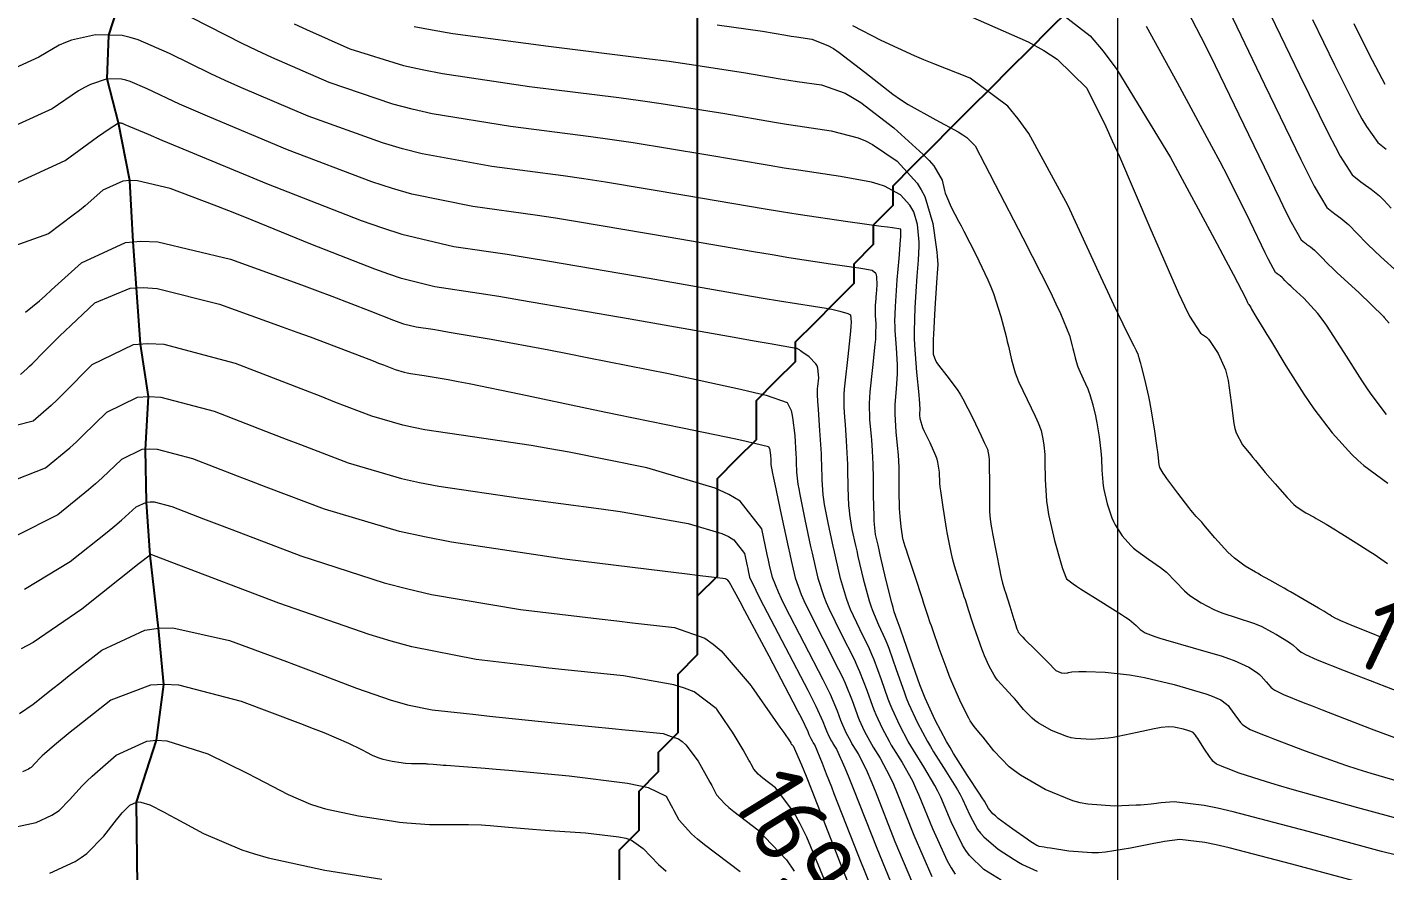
# Model space of a CAD drawing. Header units: millimetres. Extents: x 837475 to 838477, y 1189012 to 1191015.
# Drawn here: x 837820.7 to 837890.2, y 1189153.4 to 1189196.6 of the extents above; entities that cross this region are included whole.
import ezdxf

# ---------------------------------------------------------------- set-up
doc = ezdxf.new("R2010")
doc.units = ezdxf.units.MM
doc.header["$LTSCALE"] = 0.3
doc.layers.add('COORD', color=253, linetype='Continuous', lineweight=20)
doc.layers.add('DRENAJE', color=5, linetype='Continuous', lineweight=25)
for name, color, linetype, lineweight, true_color in [('COTAS 10', 7, 'Continuous', 9, 0x6e3e2d), ('COTAS INT', 7, 'Continuous', 5, 0x9fa19f), ('Escorrentias', 7, 'Continuous', 25, 0x00a8ad)]:
    doc.layers.add(name, color=color, linetype=linetype, lineweight=lineweight, true_color=true_color)
doc.styles.get("Standard").update_dxf_attribs({"font": 'isocp2.shx', "bigfont": '@extfont2.shx'})

msp = doc.modelspace()

# ---------------------------------------------------------------- linework, layer by layer
at = {"layer": 'COORD'}
msp.add_line((837876.514, 1189013.872), (837876.514, 1191013.872), dxfattribs=at)
at = {"layer": 'COTAS 10'}
for points in [[(837882.2, 1189197.435), (837884.027, 1189193.621), (837885.889, 1189189.784), (837886.265, 1189189.035), (837886.58, 1189188.421), (837887.216, 1189187.335), (837887.39, 1189187.197), (837887.474, 1189187.128), (837887.551, 1189187.069), (837887.631, 1189187.008), (837887.938, 1189186.783), (837888.253, 1189186.531), (837888.337, 1189186.454), (837888.42, 1189186.373), (837888.708, 1189186.057), (837889.341, 1189185.418), (837889.64, 1189185.134), (837889.994, 1189184.804), (837891.723, 1189183.226)], [(837890.277, 1189165.21), (837889.912, 1189165.354), (837889.576, 1189165.487), (837888.596, 1189165.885), (837887.937, 1189166.167), (837887.803, 1189166.227), (837887.69, 1189166.279), (837887.456, 1189166.401), (837887.37, 1189166.462), (837887.351, 1189166.476), (837887.282, 1189166.522), (837887.071, 1189166.646), (837886.951, 1189166.716), (837886.805, 1189166.802), (837886.058, 1189167.237), (837885.359, 1189167.643), (837885.229, 1189167.717), (837885.032, 1189167.83), (837884.849, 1189167.935), (837884.303, 1189168.241), (837883.835, 1189168.503), (837883.7, 1189168.58), (837883.563, 1189168.659), (837883.049, 1189168.959), (837882.49, 1189169.37), (837882.324, 1189169.52), (837882.153, 1189169.684), (837881.494, 1189170.406), (837880.927, 1189171.074), (837880.814, 1189171.204), (837880.72, 1189171.311), (837880.536, 1189171.502), (837880.354, 1189171.707), (837880.26, 1189171.824), (837880.149, 1189171.965), (837879.589, 1189172.692), (837879.034, 1189173.44), (837878.925, 1189173.595), (837878.835, 1189173.728), (837878.67, 1189174.02), (837878.638, 1189174.157), (837878.632, 1189174.193), (837878.627, 1189174.227), (837878.62, 1189174.341), (837878.585, 1189174.659), (837878.564, 1189174.822), (837878.536, 1189175.017), (837878.393, 1189175.99), (837878.209, 1189177.102), (837878.157, 1189177.384), (837878.103, 1189177.655), (837877.904, 1189178.54), (837877.735, 1189179.201), (837877.701, 1189179.331), (837877.672, 1189179.437), (837877.616, 1189179.629), (837877.598, 1189179.667), (837877.595, 1189179.676), (837877.591, 1189179.685), (837877.583, 1189179.712), (837877.577, 1189179.741), (837877.574, 1189179.75), (837877.572, 1189179.76), (837877.561, 1189179.803), (837877.472, 1189179.993), (837877.421, 1189180.096), (837877.357, 1189180.221), (837877.031, 1189180.857), (837876.315, 1189182.342), (837876.005, 1189183.003), (837875.648, 1189183.772), (837873.955, 1189187.45), (837871.967, 1189191.114), (837871.423, 1189191.875), (837870.882, 1189192.525), (837868.951, 1189193.954), (837867.089, 1189194.682), (837866.592, 1189194.89), (837866.102, 1189195.101), (837864.398, 1189195.885), (837862.947, 1189196.632)], [(837890.785, 1189154.15), (837890.031, 1189154.352), (837886.267, 1189155.376), (837882.429, 1189156.372), (837881.628, 1189156.556), (837880.941, 1189156.7), (837879.408, 1189156.891), (837878.747, 1189156.83), (837878.61, 1189156.816), (837878.493, 1189156.803), (837878.235, 1189156.767), (837877.867, 1189156.733), (837877.681, 1189156.722), (837877.457, 1189156.71), (837876.345, 1189156.662), (837874.979, 1189156.761), (837874.596, 1189156.842), (837874.211, 1189156.945), (837872.801, 1189157.514), (837871.53, 1189158.255), (837871.233, 1189158.469), (837870.958, 1189158.685), (837870.162, 1189159.496), (837869.617, 1189160.194), (837869.501, 1189160.339), (837869.399, 1189160.464), (837869.159, 1189160.74), (837868.961, 1189161.035), (837868.886, 1189161.171), (837868.802, 1189161.331), (837868.428, 1189162.104), (837868.004, 1189163.074), (837867.889, 1189163.357), (837867.775, 1189163.646), (837867.371, 1189164.745), (837867.041, 1189165.698), (837866.973, 1189165.895), (837866.916, 1189166.064), (837866.792, 1189166.433), (837866.657, 1189166.849), (837866.591, 1189167.048), (837866.514, 1189167.282), (837866.135, 1189168.429), (837865.763, 1189169.56), (837865.69, 1189169.783), (837865.631, 1189169.968), (837865.527, 1189170.314), (837865.499, 1189170.471), (837865.488, 1189170.537), (837865.476, 1189170.613), (837865.419, 1189170.969), (837865.364, 1189171.508), (837865.353, 1189171.7), (837865.344, 1189171.911), (837865.326, 1189172.823), (837865.319, 1189173.684), (837865.317, 1189173.862), (837865.314, 1189174.013), (837865.304, 1189174.341), (837865.278, 1189174.661), (837865.265, 1189174.808), (837865.25, 1189174.981), (837865.174, 1189175.814), (837865.12, 1189176.761), (837865.117, 1189177.006), (837865.12, 1189177.243), (837865.177, 1189178.035), (837865.234, 1189178.81), (837865.237, 1189179.037), (837865.235, 1189179.268), (837865.18, 1189180.146), (837865.116, 1189181.024), (837865.108, 1189181.256), (837865.105, 1189181.482), (837865.125, 1189182.256), (837865.183, 1189183.083), (837865.203, 1189183.342), (837865.224, 1189183.615), (837865.312, 1189184.708), (837865.388, 1189185.657), (837865.401, 1189185.838), (837865.41, 1189185.985), (837865.414, 1189186.22), (837864.986, 1189186.279), (837864.722, 1189186.315), (837864.396, 1189186.359), (837862.695, 1189186.587), (837860.147, 1189186.964), (837859.286, 1189187.102), (837858.359, 1189187.254), (837854.45, 1189187.924), (837850.273, 1189188.62), (837849.176, 1189188.789), (837848.104, 1189188.946), (837844.45, 1189189.429), (837840.889, 1189190.075), (837839.876, 1189190.337), (837838.851, 1189190.634), (837835.052, 1189192.006), (837831.606, 1189193.476), (837830.804, 1189193.835), (837830.067, 1189194.173), (837827.954, 1189195.221), (837826.348, 1189195.922), (837825.931, 1189196.042), (837825.525, 1189196.129), (837824.162, 1189196.173), (837822.935, 1189195.896), (837822.615, 1189195.781), (837822.305, 1189195.649), (837821.26, 1189195.034), (837820.023, 1189194.459)], [(837820.324, 1189178.778), (837820.662, 1189179.078), (837820.786, 1189179.196), (837820.922, 1189179.329), (837821.52, 1189179.935), (837822.336, 1189180.749), (837822.608, 1189181.012), (837822.902, 1189181.292), (837824.129, 1189182.441), (837825.935, 1189183.198), (837826.593, 1189183.23), (837827.318, 1189183.186), (837830.507, 1189182.385), (837833.726, 1189181.223), (837834.471, 1189180.951), (837835.153, 1189180.7), (837837.085, 1189179.971), (837838.38, 1189179.469), (837838.66, 1189179.36), (837838.906, 1189179.265), (837839.511, 1189179.033), (837839.972, 1189178.898), (837840.127, 1189178.864), (837840.294, 1189178.831), (837840.997, 1189178.726), (837842.23, 1189178.52), (837842.731, 1189178.424), (837843.302, 1189178.312), (837845.938, 1189177.763), (837849.087, 1189177.098), (837849.98, 1189176.912), (837850.883, 1189176.724), (837854.219, 1189176.039), (837856.962, 1189175.472), (837857.49, 1189175.358), (837857.918, 1189175.263), (837858.63, 1189175.079), (837858.68, 1189174.975), (837858.691, 1189174.932), (837858.701, 1189174.881), (837858.728, 1189174.645), (837858.744, 1189174.402), (837858.747, 1189174.347), (837858.749, 1189174.298), (837858.754, 1189174.164), (837858.834, 1189173.71), (837858.885, 1189173.46), (837858.948, 1189173.154), (837859.278, 1189171.599), (837859.636, 1189169.942), (837859.717, 1189169.572), (837859.791, 1189169.241), (837859.989, 1189168.367), (837860.296, 1189167.512), (837860.437, 1189167.193), (837860.603, 1189166.838), (837861.404, 1189165.256), (837862.22, 1189163.663), (837862.395, 1189163.301), (837862.547, 1189162.973), (837862.914, 1189162.071), (837863.144, 1189161.421), (837863.21, 1189161.251), (837863.278, 1189161.086), (837863.534, 1189160.527), (837863.82, 1189159.991), (837863.907, 1189159.84), (837863.997, 1189159.688), (837864.351, 1189159.131), (837864.844, 1189158.184), (837865.022, 1189157.785), (837865.218, 1189157.328), (837866.076, 1189155.187), (837866.99, 1189153.064)], [(837861.998, 1189151.706), (837860.585, 1189155.077), (837860.248, 1189155.77), (837859.934, 1189156.358), (837858.993, 1189157.61), (837858.342, 1189158.101), (837858.211, 1189158.21), (837858.1, 1189158.307), (837857.876, 1189158.556), (837857.74, 1189158.812), (837857.685, 1189158.913), (837857.623, 1189159.026), (837857.333, 1189159.546), (837856.921, 1189160.233), (837856.78, 1189160.452), (837856.628, 1189160.685), (837855.986, 1189161.629), (837855.942, 1189161.664), (837854.816, 1189162.516), (837854.331, 1189162.711), (837853.778, 1189162.886), (837851.199, 1189163.335), (837848.199, 1189163.651), (837847.38, 1189163.742), (837846.565, 1189163.833), (837843.664, 1189164.176), (837840.368, 1189164.832), (837839.305, 1189165.122), (837838.176, 1189165.459), (837833.554, 1189167.068), (837828.075, 1189169.146), (837827.05, 1189169.534), (837827.007, 1189169.544), (837826.996, 1189169.544), (837826.986, 1189169.542), (837826.953, 1189169.527), (837826.399, 1189169.089), (837823.458, 1189166.763), (837820.966, 1189165.047), (837820.352, 1189164.721)]]:
    msp.add_lwpolyline(points, dxfattribs=at)
at = {"layer": 'COTAS INT'}
for points in [[(837868.084, 1189197.495), (837871.933, 1189195.806), (837872.734, 1189195.362), (837873.419, 1189194.927), (837874.937, 1189193.44), (837875.898, 1189191.48), (837876.233, 1189190.748), (837876.598, 1189189.932), (837878.165, 1189186.302), (837879.633, 1189182.936), (837879.937, 1189182.288), (837880.196, 1189181.762), (837880.757, 1189180.889), (837881.06, 1189180.686), (837881.156, 1189180.584), (837881.257, 1189180.461), (837881.662, 1189179.851), (837882.031, 1189179.014), (837882.108, 1189178.749), (837882.174, 1189178.47), (837882.323, 1189177.338), (837882.46, 1189176.26), (837882.518, 1189176.014), (837882.586, 1189175.791), (837882.903, 1189175.176), (837883.311, 1189174.675), (837883.436, 1189174.525), (837883.565, 1189174.369), (837884.074, 1189173.764), (837884.574, 1189173.176), (837884.699, 1189173.032), (837884.816, 1189172.895), (837885.189, 1189172.469), (837885.539, 1189172.122), (837885.642, 1189172.035), (837885.748, 1189171.954), (837886.152, 1189171.693), (837886.568, 1189171.462), (837886.681, 1189171.398), (837886.793, 1189171.334), (837887.189, 1189171.106), (837887.662, 1189170.823), (837887.823, 1189170.725), (837887.997, 1189170.618), (837888.731, 1189170.159), (837889.473, 1189169.684), (837889.651, 1189169.566), (837889.819, 1189169.454), (837890.326, 1189169.101)], [(837872.934, 1189197.788), (837875.105, 1189196.116), (837875.771, 1189195.33), (837876.465, 1189194.403), (837879.209, 1189189.89), (837881.584, 1189185.479), (837882.045, 1189184.617), (837882.422, 1189183.911), (837883.075, 1189182.659), (837883.158, 1189182.468), (837883.176, 1189182.431), (837883.19, 1189182.402), (837883.222, 1189182.352), (837883.289, 1189182.257), (837883.325, 1189182.199), (837883.37, 1189182.126), (837883.596, 1189181.748), (837884, 1189181.075), (837884.156, 1189180.816), (837884.332, 1189180.525), (837885.127, 1189179.216), (837886.05, 1189177.768), (837886.307, 1189177.391), (837886.564, 1189177.024), (837887.495, 1189175.784), (837888.5, 1189174.675), (837888.804, 1189174.39), (837889.119, 1189174.116), (837890.348, 1189173.205)], [(837879.857, 1189197.85), (837880.778, 1189196.065), (837881.122, 1189195.373), (837881.505, 1189194.594), (837883.208, 1189191.064), (837884.812, 1189187.748), (837885.131, 1189187.103), (837885.397, 1189186.578), (837885.908, 1189185.67), (837886.078, 1189185.534), (837886.129, 1189185.494), (837886.154, 1189185.476), (837886.181, 1189185.455), (837886.384, 1189185.306), (837886.592, 1189185.139), (837886.648, 1189185.088), (837886.702, 1189185.035), (837886.893, 1189184.827), (837887.31, 1189184.405), (837887.508, 1189184.218), (837887.741, 1189184), (837888.882, 1189182.958), (837890.121, 1189181.739), (837890.155, 1189181.702), (837890.417, 1189181.409)], [(837884.342, 1189197.2), (837885.824, 1189194.131), (837887.328, 1189191.064), (837887.643, 1189190.455), (837887.914, 1189189.951), (837888.525, 1189189), (837888.627, 1189188.919), (837888.87, 1189188.723), (837888.973, 1189188.643), (837889.08, 1189188.562), (837889.492, 1189188.26), (837889.914, 1189187.922), (837890.027, 1189187.819), (837890.138, 1189187.711), (837890.524, 1189187.287)], [(837892.085, 1189155.696), (837888.812, 1189156.587), (837885.45, 1189157.524), (837884.742, 1189157.728), (837884.131, 1189157.909), (837882.73, 1189158.36), (837882.084, 1189158.609), (837881.95, 1189158.662), (837881.834, 1189158.707), (837881.574, 1189158.81), (837881.393, 1189158.972), (837881.326, 1189159.054), (837881.253, 1189159.152), (837880.928, 1189159.64), (837880.617, 1189160.125), (837880.553, 1189160.22), (837880.498, 1189160.299), (837880.378, 1189160.444), (837880.265, 1189160.49), (837880.214, 1189160.507), (837880.156, 1189160.525), (837879.875, 1189160.606), (837879.558, 1189160.683), (837879.477, 1189160.698), (837879.398, 1189160.711), (837879.134, 1189160.738), (837878.736, 1189160.698), (837878.572, 1189160.669), (837878.385, 1189160.633), (837877.515, 1189160.435), (837876.533, 1189160.228), (837876.275, 1189160.186), (837876.023, 1189160.151), (837875.164, 1189160.076), (837874.353, 1189160.127), (837874.132, 1189160.171), (837873.912, 1189160.227), (837873.129, 1189160.535), (837872.439, 1189160.938), (837872.277, 1189161.054), (837872.128, 1189161.171), (837871.695, 1189161.612), (837871.335, 1189162.055), (837871.231, 1189162.174), (837871.126, 1189162.291), (837870.732, 1189162.703), (837870.362, 1189163.122), (837870.272, 1189163.244), (837870.187, 1189163.369), (837869.923, 1189163.845), (837869.698, 1189164.36), (837869.636, 1189164.511), (837869.576, 1189164.665), (837869.361, 1189165.249), (837869.16, 1189165.836), (837869.108, 1189165.992), (837869.058, 1189166.145), (837868.887, 1189166.674), (837868.71, 1189167.228), (837868.656, 1189167.396), (837868.599, 1189167.572), (837868.372, 1189168.26), (837868.154, 1189168.972), (837868.102, 1189169.161), (837868.053, 1189169.348), (837867.909, 1189169.994), (837867.783, 1189170.68), (837867.747, 1189170.891), (837867.709, 1189171.112), (837867.566, 1189171.984), (837867.447, 1189172.825), (837867.424, 1189173.025), (837867.406, 1189173.211), (837867.378, 1189173.768), (837867.306, 1189174.282), (837867.26, 1189174.442), (837867.203, 1189174.609), (837866.904, 1189175.275), (837866.601, 1189175.898), (837866.541, 1189176.038), (837866.492, 1189176.163), (837866.401, 1189176.498), (837866.386, 1189176.713), (837866.384, 1189176.763), (837866.384, 1189176.809), (837866.39, 1189176.941), (837866.373, 1189177.305), (837866.357, 1189177.497), (837866.337, 1189177.73), (837866.225, 1189178.9), (837866.126, 1189180.277), (837866.113, 1189180.64), (837866.107, 1189180.994), (837866.14, 1189182.209), (837866.212, 1189183.286), (837866.231, 1189183.555), (837866.25, 1189183.81), (837866.313, 1189184.625), (837866.343, 1189185.349), (837866.339, 1189185.547), (837866.331, 1189185.744), (837866.26, 1189186.449), (837866.064, 1189187.108), (837865.976, 1189187.277), (837865.874, 1189187.439), (837865.386, 1189187.973), (837864.561, 1189188.418), (837864.248, 1189188.524), (837863.897, 1189188.623), (837862.321, 1189188.915), (837860.157, 1189189.234), (837859.435, 1189189.349), (837858.66, 1189189.476), (837855.419, 1189190.032), (837851.703, 1189190.638), (837850.628, 1189190.797), (837849.534, 1189190.952), (837845.419, 1189191.481), (837841.411, 1189192.132), (837840.385, 1189192.365), (837839.394, 1189192.62), (837836.12, 1189193.731), (837833.195, 1189195.004), (837832.425, 1189195.361), (837831.673, 1189195.721), (837829.102, 1189197.038)], [(837834.333, 1189196.733), (837834.959, 1189196.437), (837837.187, 1189195.456), (837839.938, 1189194.605), (837840.894, 1189194.392), (837841.933, 1189194.189), (837846.387, 1189193.533), (837850.964, 1189192.958), (837852.081, 1189192.805), (837853.133, 1189192.656), (837856.387, 1189192.139), (837858.943, 1189191.701), (837859.554, 1189191.601), (837860.124, 1189191.51), (837861.83, 1189191.259), (837863.222, 1189190.902), (837863.592, 1189190.745), (837863.956, 1189190.562), (837865.217, 1189189.693), (837866.239, 1189188.574), (837866.453, 1189188.235), (837866.636, 1189187.883), (837867.048, 1189186.503), (837867.218, 1189185.292), (837867.249, 1189185.046), (837867.273, 1189184.838), (837867.303, 1189184.409), (837867.271, 1189183.957), (837867.256, 1189183.734), (837867.239, 1189183.469), (837867.154, 1189182.161), (837867.077, 1189180.838), (837867.064, 1189180.563), (837867.055, 1189180.328), (837867.056, 1189179.812), (837867.181, 1189179.487), (837867.25, 1189179.372), (837867.335, 1189179.246), (837867.767, 1189178.705), (837868.294, 1189178.001), (837868.438, 1189177.773), (837868.582, 1189177.532), (837869.093, 1189176.54), (837869.517, 1189175.638), (837869.604, 1189175.452), (837869.68, 1189175.294), (837869.845, 1189174.954), (837869.911, 1189174.582), (837869.923, 1189174.404), (837869.932, 1189174.193), (837869.946, 1189173.16), (837869.948, 1189172.125), (837869.951, 1189171.914), (837869.954, 1189171.735), (837869.974, 1189171.361), (837870.039, 1189171.004), (837870.07, 1189170.836), (837870.107, 1189170.638), (837870.292, 1189169.675), (837870.476, 1189168.727), (837870.513, 1189168.539), (837870.545, 1189168.383), (837870.61, 1189168.091), (837870.684, 1189167.861), (837870.72, 1189167.745), (837870.764, 1189167.607), (837870.982, 1189166.916), (837871.199, 1189166.227), (837871.243, 1189166.089), (837871.279, 1189165.974), (837871.351, 1189165.752), (837871.377, 1189165.683), (837871.384, 1189165.664), (837871.391, 1189165.646), (837871.418, 1189165.585), (837871.571, 1189165.408), (837871.657, 1189165.318), (837871.763, 1189165.209), (837872.305, 1189164.665), (837872.853, 1189164.119), (837872.962, 1189164.008), (837873.053, 1189163.916), (837873.229, 1189163.728), (837873.298, 1189163.658), (837873.322, 1189163.639), (837873.347, 1189163.62), (837873.458, 1189163.556), (837873.583, 1189163.507), (837873.618, 1189163.498), (837873.653, 1189163.491), (837873.782, 1189163.483), (837873.92, 1189163.495), (837873.96, 1189163.5), (837874.001, 1189163.507), (837874.158, 1189163.54), (837874.519, 1189163.562), (837874.689, 1189163.561), (837874.89, 1189163.558), (837875.867, 1189163.523), (837877.125, 1189163.395), (837877.502, 1189163.332), (837877.892, 1189163.258), (837879.405, 1189162.894), (837880.743, 1189162.508), (837881.023, 1189162.419), (837881.263, 1189162.339), (837881.803, 1189162.118), (837882.084, 1189161.895), (837882.162, 1189161.815), (837882.24, 1189161.726), (837882.518, 1189161.336), (837882.806, 1189160.953), (837882.889, 1189160.868), (837882.974, 1189160.792), (837883.293, 1189160.594), (837883.925, 1189160.342), (837884.208, 1189160.232), (837884.537, 1189160.105), (837886.112, 1189159.498), (837888.174, 1189158.767), (837888.81, 1189158.561), (837889.474, 1189158.354), (837892.107, 1189157.592)], [(837840.482, 1189196.591), (837841.403, 1189196.42), (837842.455, 1189196.245), (837847.356, 1189195.585), (837852.394, 1189194.964), (837853.534, 1189194.814), (837854.563, 1189194.673), (837857.356, 1189194.247), (837859.227, 1189193.926), (837859.674, 1189193.853), (837860.09, 1189193.786), (837861.34, 1189193.602), (837862.547, 1189193.181), (837862.937, 1189192.965), (837863.351, 1189192.706), (837865.048, 1189191.412), (837866.555, 1189190.043), (837866.849, 1189189.737), (837867.09, 1189189.462), (837867.515, 1189188.734), (837867.635, 1189188.203), (837867.683, 1189188.054), (837867.738, 1189187.903), (837867.99, 1189187.349), (837868.363, 1189186.635), (837868.494, 1189186.383), (837868.637, 1189186.108), (837869.253, 1189184.918), (837869.87, 1189183.615), (837870.014, 1189183.268), (837870.146, 1189182.927), (837870.527, 1189181.747), (837870.795, 1189180.713), (837870.857, 1189180.465), (837870.913, 1189180.233), (837871.07, 1189179.532), (837871.267, 1189178.858), (837871.348, 1189178.642), (837871.44, 1189178.415), (837871.87, 1189177.491), (837872.288, 1189176.637), (837872.373, 1189176.454), (837872.444, 1189176.294), (837872.591, 1189175.906), (837872.65, 1189175.648), (837872.665, 1189175.569), (837872.681, 1189175.486), (837872.734, 1189175.162), (837872.775, 1189174.681), (837872.782, 1189174.5), (837872.788, 1189174.298), (837872.793, 1189173.396), (837872.863, 1189172.287), (837872.909, 1189171.955), (837872.968, 1189171.612), (837873.276, 1189170.279), (837873.605, 1189169.124), (837873.676, 1189168.892), (837873.739, 1189168.698), (837873.896, 1189168.316), (837874.227, 1189168.055), (837874.399, 1189167.938), (837874.607, 1189167.802), (837875.65, 1189167.146), (837876.702, 1189166.483), (837876.915, 1189166.342), (837877.094, 1189166.219), (837877.459, 1189165.927), (837877.617, 1189165.764), (837877.665, 1189165.722), (837877.715, 1189165.682), (837877.912, 1189165.549), (837878.419, 1189165.356), (837878.664, 1189165.278), (837878.954, 1189165.19), (837880.381, 1189164.783), (837881.866, 1189164.342), (837882.193, 1189164.232), (837882.483, 1189164.127), (837883.228, 1189163.792), (837883.671, 1189163.492), (837883.771, 1189163.41), (837883.862, 1189163.327), (837884.109, 1189163.033), (837884.359, 1189162.754), (837884.451, 1189162.682), (837884.554, 1189162.612), (837885.011, 1189162.379), (837886.017, 1189161.978), (837886.466, 1189161.803), (837886.989, 1189161.6), (837889.494, 1189160.635), (837892.217, 1189159.625)], [(837855.993, 1189196.691), (837858.324, 1189196.354), (837859.51, 1189196.151), (837859.793, 1189196.105), (837860.057, 1189196.062), (837860.849, 1189195.946), (837861.669, 1189195.632), (837861.951, 1189195.466), (837862.256, 1189195.265), (837863.558, 1189194.253), (837865.001, 1189193.127), (837865.396, 1189192.854), (837865.789, 1189192.598), (837867.192, 1189191.814), (837868.348, 1189191.199), (837868.586, 1189191.05), (837868.787, 1189190.909), (837869.216, 1189190.479), (837869.709, 1189189.53), (837869.951, 1189189.064), (837870.238, 1189188.509), (837871.654, 1189185.768), (837873.063, 1189182.985), (837873.345, 1189182.402), (837873.581, 1189181.902), (837874.044, 1189180.775), (837874.184, 1189180.237), (837874.216, 1189180.108), (837874.245, 1189179.987), (837874.327, 1189179.622), (837874.429, 1189179.271), (837874.471, 1189179.159), (837874.519, 1189179.041), (837874.743, 1189178.56), (837874.98, 1189178.037), (837875.037, 1189177.892), (837875.09, 1189177.747), (837875.247, 1189177.223), (837875.376, 1189176.651), (837875.411, 1189176.476), (837875.445, 1189176.294), (837875.564, 1189175.576), (837875.656, 1189174.849), (837875.673, 1189174.661), (837875.687, 1189174.478), (837875.706, 1189173.869), (837875.745, 1189173.257), (837875.771, 1189173.074), (837875.803, 1189172.884), (837875.973, 1189172.15), (837876.22, 1189171.426), (837876.301, 1189171.244), (837876.387, 1189171.069), (837876.743, 1189170.504), (837877.188, 1189170.01), (837877.33, 1189169.881), (837877.48, 1189169.755), (837878.093, 1189169.324), (837878.711, 1189168.897), (837878.864, 1189168.773), (837879.011, 1189168.646), (837879.477, 1189168.166), (837879.931, 1189167.697), (837880.07, 1189167.576), (837880.215, 1189167.46), (837880.785, 1189167.074), (837881.438, 1189166.74), (837881.636, 1189166.656), (837881.841, 1189166.576), (837882.64, 1189166.319), (837883.463, 1189166.046), (837883.683, 1189165.956), (837883.9, 1189165.861), (837884.393, 1189165.603), (837884.653, 1189165.466), (837885.257, 1189165.088), (837885.38, 1189165.004), (837885.484, 1189164.929), (837885.699, 1189164.729), (837885.911, 1189164.555), (837886.014, 1189164.496), (837886.135, 1189164.432), (837886.73, 1189164.163), (837888.109, 1189163.614), (837888.724, 1189163.373), (837889.441, 1189163.095), (837892.876, 1189161.772)], [(837890.274, 1189176.721), (837889.502, 1189177.764), (837889.272, 1189178.099), (837889.034, 1189178.455), (837888.119, 1189179.905), (837887.215, 1189181.294), (837886.985, 1189181.611), (837886.764, 1189181.898), (837886.041, 1189182.691), (837885.488, 1189183.196), (837885.375, 1189183.301), (837885.279, 1189183.392), (837885.077, 1189183.596), (837884.985, 1189183.698), (837884.931, 1189183.748), (837884.831, 1189183.829), (837884.732, 1189183.901), (837884.682, 1189183.939), (837884.6, 1189184.005), (837884.352, 1189184.445), (837884.223, 1189184.7), (837884.069, 1189185.012), (837883.292, 1189186.619), (837882.147, 1189188.913), (837881.759, 1189189.659), (837881.342, 1189190.452), (837879.582, 1189193.716), (837877.992, 1189196.593)], [(837886.484, 1189196.965), (837887.621, 1189194.642), (837888.767, 1189192.343), (837889.021, 1189191.875), (837889.247, 1189191.481), (837889.833, 1189190.665), (837890.266, 1189190.317)], [(837890.206, 1189193.622), (837889.417, 1189195.153), (837888.626, 1189196.73)], [(837888.611, 1189152.835), (837885.433, 1189153.697), (837882.225, 1189154.529), (837881.556, 1189154.683), (837880.982, 1189154.803), (837879.701, 1189154.963), (837878.91, 1189154.858), (837878.646, 1189154.813), (837878.361, 1189154.76), (837877.169, 1189154.508), (837875.88, 1189154.304), (837875.535, 1189154.281), (837875.195, 1189154.272), (837874.01, 1189154.361), (837873.078, 1189154.51), (837872.897, 1189154.539), (837872.75, 1189154.563), (837872.497, 1189154.605), (837872.458, 1189154.617), (837872.43, 1189154.627), (837872.371, 1189154.649), (837872.142, 1189154.795), (837872.02, 1189154.877), (837871.874, 1189154.978), (837871.134, 1189155.495), (837870.394, 1189156.043), (837870.246, 1189156.163), (837870.124, 1189156.27), (837869.89, 1189156.543), (837869.683, 1189156.915), (837869.578, 1189157.085), (837869.452, 1189157.283), (837868.825, 1189158.238), (837868.108, 1189159.368), (837867.924, 1189159.676), (837867.748, 1189159.982), (837867.168, 1189161.069), (837866.649, 1189162.203), (837866.511, 1189162.538), (837866.376, 1189162.882), (837865.91, 1189164.2), (837865.529, 1189165.345), (837865.448, 1189165.579), (837865.378, 1189165.777), (837865.212, 1189166.194), (837865.066, 1189166.628), (837865.008, 1189166.837), (837864.943, 1189167.084), (837864.645, 1189168.296), (837864.352, 1189169.536), (837864.291, 1189169.801), (837864.237, 1189170.031), (837864.113, 1189170.58), (837864.055, 1189171.086), (837864.043, 1189171.29), (837864.034, 1189171.521), (837864.014, 1189172.584), (837864.001, 1189173.69), (837863.995, 1189173.947), (837863.989, 1189174.184), (837863.957, 1189174.861), (837863.914, 1189175.435), (837863.901, 1189175.606), (837863.886, 1189175.782), (837863.826, 1189176.46), (837863.808, 1189177.303), (837863.819, 1189177.582), (837863.838, 1189177.882), (837863.964, 1189179.13), (837864.095, 1189180.316), (837864.117, 1189180.576), (837864.132, 1189180.806), (837864.134, 1189181.393), (837864.107, 1189181.772), (837864.104, 1189181.872), (837864.102, 1189181.969), (837864.111, 1189182.304), (837864.136, 1189182.661), (837864.144, 1189182.773), (837864.153, 1189182.89), (837864.192, 1189183.362), (837864.178, 1189183.785), (837864.155, 1189183.872), (837864.122, 1189183.945), (837863.934, 1189184.099), (837863.46, 1189184.19), (837863.248, 1189184.224), (837863, 1189184.261), (837861.811, 1189184.427), (837859.671, 1189184.756), (837858.823, 1189184.896), (837857.865, 1189185.057), (837853.482, 1189185.817), (837848.843, 1189186.602), (837847.723, 1189186.78), (837846.674, 1189186.941), (837843.482, 1189187.377), (837840.367, 1189188.019), (837839.367, 1189188.309), (837838.307, 1189188.649), (837833.985, 1189190.282), (837830.018, 1189191.948), (837829.182, 1189192.308), (837828.461, 1189192.625), (837826.805, 1189193.404), (837825.936, 1189193.784), (837825.71, 1189193.848), (837825.491, 1189193.895), (837824.753, 1189193.919), (837823.897, 1189193.629), (837823.603, 1189193.478), (837823.285, 1189193.296), (837821.932, 1189192.385), (837820.035, 1189191.504)], [(837820.048, 1189188.549), (837822.604, 1189189.736), (837824.265, 1189190.943), (837824.591, 1189191.174), (837824.859, 1189191.361), (837825.344, 1189191.666), (837825.456, 1189191.662), (837825.49, 1189191.655), (837825.524, 1189191.645), (837825.657, 1189191.587), (837826.855, 1189191.077), (837827.561, 1189190.781), (837828.429, 1189190.42), (837832.917, 1189188.557), (837837.763, 1189186.663), (837838.858, 1189186.282), (837839.844, 1189185.962), (837842.513, 1189185.325), (837845.244, 1189184.935), (837846.27, 1189184.772), (837847.413, 1189184.585), (837852.513, 1189183.709), (837857.371, 1189182.86), (837858.36, 1189182.69), (837859.195, 1189182.548), (837860.928, 1189182.268), (837861.578, 1189182.171), (837861.731, 1189182.145), (837861.873, 1189182.118), (837862.287, 1189182.024), (837862.576, 1189181.937), (837862.639, 1189181.915), (837862.694, 1189181.894), (837862.83, 1189181.826), (837862.861, 1189181.463), (837862.85, 1189181.255), (837862.83, 1189181.001), (837862.685, 1189179.699), (837862.531, 1189178.326), (837862.505, 1189178.027), (837862.487, 1189177.763), (837862.479, 1189177.107), (837862.522, 1189176.583), (837862.536, 1189176.404), (837862.551, 1189176.209), (837862.61, 1189175.382), (837862.663, 1189174.451), (837862.673, 1189174.191), (837862.682, 1189173.93), (837862.699, 1189172.979), (837862.734, 1189172.068), (837862.754, 1189171.832), (837862.778, 1189171.603), (837862.904, 1189170.835), (837863.087, 1189170.009), (837863.147, 1189169.743), (837863.212, 1189169.462), (837863.481, 1189168.314), (837863.781, 1189167.191), (837863.865, 1189166.926), (837863.95, 1189166.681), (837864.26, 1189165.96), (837864.588, 1189165.249), (837864.685, 1189165.009), (837864.784, 1189164.752), (837865.161, 1189163.668), (837865.568, 1189162.517), (837865.686, 1189162.216), (837865.806, 1189161.924), (837866.259, 1189160.934), (837866.766, 1189159.984), (837866.92, 1189159.717), (837867.08, 1189159.448), (837867.707, 1189158.461), (837868.3, 1189157.508), (837868.439, 1189157.26), (837868.567, 1189157.019), (837868.936, 1189156.204), (837869.34, 1189155.469), (837869.49, 1189155.277), (837869.656, 1189155.091), (837870.393, 1189154.463), (837871.211, 1189153.929), (837871.429, 1189153.803), (837871.643, 1189153.686), (837872.385, 1189153.341)], [(837870.549, 1189152.88), (837869.651, 1189153.43), (837868.918, 1189154.139), (837868.734, 1189154.391), (837868.557, 1189154.667), (837867.983, 1189155.865), (837867.451, 1189157.122), (837867.3, 1189157.435), (837867.148, 1189157.733), (837866.588, 1189158.685), (837866.052, 1189159.528), (837865.916, 1189159.758), (837865.784, 1189159.986), (837865.351, 1189160.798), (837864.964, 1189161.645), (837864.861, 1189161.895), (837864.76, 1189162.151), (837864.412, 1189163.136), (837864.038, 1189164.159), (837863.921, 1189164.44), (837863.799, 1189164.72), (837863.308, 1189165.725), (837862.834, 1189166.733), (837862.722, 1189167.015), (837862.619, 1189167.298), (837862.317, 1189168.332), (837862.072, 1189169.388), (837862.004, 1189169.686), (837861.937, 1189169.986), (837861.695, 1189171.09), (837861.502, 1189172.12), (837861.464, 1189172.375), (837861.434, 1189172.616), (837861.384, 1189173.374), (837861.363, 1189174.17), (837861.351, 1189174.434), (837861.337, 1189174.718), (837861.263, 1189175.903), (837861.187, 1189176.983), (837861.172, 1189177.201), (837861.159, 1189177.384), (837861.131, 1189177.753), (837861.133, 1189177.969), (837861.139, 1189178.056), (837861.148, 1189178.154), (837861.199, 1189178.606), (837861.163, 1189179.092), (837861.118, 1189179.212), (837861.056, 1189179.326), (837860.706, 1189179.685), (837860.34, 1189179.941), (837860.268, 1189179.991), (837860.21, 1189180.031), (837860.109, 1189180.096), (837860.089, 1189180.101), (837860.075, 1189180.103), (837860.044, 1189180.108), (837858.72, 1189180.34), (837857.897, 1189180.484), (837856.877, 1189180.664), (837851.545, 1189181.602), (837845.983, 1189182.567), (837844.817, 1189182.763), (837843.814, 1189182.929), (837841.545, 1189183.273), (837839.835, 1189183.693), (837839.185, 1189183.908), (837838.458, 1189184.165), (837835.195, 1189185.446), (837831.8, 1189186.832), (837830.989, 1189187.155), (837830.235, 1189187.451), (837827.981, 1189188.3), (837826.306, 1189188.697), (837825.917, 1189188.709), (837825.56, 1189188.679), (837824.543, 1189188.213), (837823.626, 1189187.417), (837823.333, 1189187.178), (837823.022, 1189186.931), (837821.758, 1189185.972), (837819.498, 1189185.181)], [(837820.578, 1189181.964), (837821.292, 1189182.555), (837821.582, 1189182.809), (837821.912, 1189183.104), (837823.438, 1189184.497), (837825.695, 1189185.531), (837826.486, 1189185.599), (837827.349, 1189185.572), (837831.067, 1189184.689), (837834.71, 1189183.369), (837835.526, 1189183.067), (837836.259, 1189182.793), (837838.208, 1189182.032), (837839.425, 1189181.554), (837839.696, 1189181.458), (837839.938, 1189181.378), (837840.576, 1189181.221), (837841.441, 1189181.089), (837841.827, 1189181.026), (837842.276, 1189180.95), (837844.427, 1189180.576), (837847.379, 1189180.032), (837848.333, 1189179.849), (837849.346, 1189179.652), (837853.499, 1189178.82), (837857.195, 1189178.031), (837857.919, 1189177.86), (837858.514, 1189177.709), (837859.585, 1189177.337), (837859.781, 1189176.933), (837859.825, 1189176.763), (837859.865, 1189176.567), (837859.97, 1189175.647), (837860.031, 1189174.698), (837860.043, 1189174.484), (837860.052, 1189174.291), (837860.069, 1189173.769), (837860.134, 1189173.163), (837860.175, 1189172.917), (837860.225, 1189172.637), (837860.487, 1189171.344), (837860.787, 1189169.964), (837860.861, 1189169.629), (837860.931, 1189169.315), (837861.153, 1189168.35), (837861.458, 1189167.405), (837861.58, 1189167.104), (837861.718, 1189166.785), (837862.356, 1189165.491), (837863.009, 1189164.192), (837863.158, 1189163.87), (837863.293, 1189163.566), (837863.663, 1189162.603), (837863.952, 1189161.786), (837864.035, 1189161.573), (837864.121, 1189161.365), (837864.442, 1189160.663), (837864.802, 1189159.989), (837864.911, 1189159.799), (837865.025, 1189159.608), (837865.47, 1189158.908), (837865.996, 1189157.958), (837866.161, 1189157.61), (837866.335, 1189157.225), (837867.029, 1189155.526), (837867.773, 1189153.866), (837867.977, 1189153.505), (837868.181, 1189153.188)], [(837866.206, 1189152.263), (837865.123, 1189154.848), (837864.102, 1189157.432), (837863.883, 1189157.961), (837863.692, 1189158.409), (837863.233, 1189159.355), (837862.97, 1189159.768), (837862.903, 1189159.881), (837862.838, 1189159.993), (837862.626, 1189160.392), (837862.435, 1189160.807), (837862.385, 1189160.93), (837862.335, 1189161.056), (837862.165, 1189161.539), (837861.802, 1189162.38), (837861.631, 1189162.732), (837861.431, 1189163.135), (837860.452, 1189165.022), (837859.487, 1189166.89), (837859.294, 1189167.282), (837859.134, 1189167.619), (837858.825, 1189168.385), (837858.683, 1189169.016), (837858.627, 1189169.268), (837858.565, 1189169.554), (837858.281, 1189170.867), (837857.178, 1189172.279), (837856.598, 1189172.627), (837855.9, 1189172.956), (837852.391, 1189173.991), (837848.415, 1189174.791), (837847.423, 1189174.972), (837846.478, 1189175.135), (837843.46, 1189175.58), (837841.021, 1189175.945), (837840.441, 1189176.058), (837839.903, 1189176.176), (837838.304, 1189176.646), (837836.426, 1189177.366), (837835.711, 1189177.641), (837834.912, 1189177.95), (837831.322, 1189179.342), (837827.678, 1189180.309), (837826.843, 1189180.35), (837826.085, 1189180.293), (837823.979, 1189179.268), (837822.535, 1189177.813), (837822.195, 1189177.484), (837821.881, 1189177.187), (837820.96, 1189176.383), (837819.137, 1189175.926)], [(837819.598, 1189173.209), (837821.596, 1189173.987), (837822.838, 1189175.026), (837823.179, 1189175.332), (837823.519, 1189175.645), (837824.734, 1189176.842), (837826.312, 1189177.609), (837826.88, 1189177.652), (837827.505, 1189177.621), (837830.235, 1189176.897), (837833.174, 1189175.76), (837833.931, 1189175.469), (837834.662, 1189175.188), (837837.097, 1189174.259), (837839.834, 1189173.454), (837840.755, 1189173.252), (837841.748, 1189173.059), (837845.923, 1189172.435), (837850.063, 1189171.892), (837851.033, 1189171.75), (837851.927, 1189171.611), (837854.518, 1189171.141), (837856.233, 1189170.636), (837856.574, 1189170.475), (837856.857, 1189170.305), (837857.396, 1189169.615), (837857.534, 1189168.974), (837857.565, 1189168.834), (837857.592, 1189168.711), (837857.662, 1189168.403), (837857.972, 1189167.726), (837858.152, 1189167.371), (837858.371, 1189166.942), (837859.5, 1189164.787), (837860.641, 1189162.607), (837860.868, 1189162.162), (837861.056, 1189161.787), (837861.416, 1189161.006), (837861.527, 1189160.69), (837861.56, 1189160.608), (837861.593, 1189160.528), (837861.717, 1189160.256), (837861.856, 1189159.996), (837861.898, 1189159.922), (837861.942, 1189159.849), (837862.114, 1189159.578), (837862.54, 1189158.634), (837862.744, 1189158.136), (837862.986, 1189157.535), (837864.169, 1189154.509), (837865.024, 1189152.431)], [(837864.639, 1189150.66), (837863.216, 1189154.17), (837861.999, 1189157.306), (837861.87, 1189157.638), (837861.605, 1189158.311), (837861.388, 1189158.859), (837860.996, 1189159.801), (837860.915, 1189159.929), (837860.894, 1189159.963), (837860.874, 1189159.998), (837860.809, 1189160.121), (837860.75, 1189160.248), (837860.734, 1189160.286), (837860.719, 1189160.325), (837860.667, 1189160.474), (837860.328, 1189161.162), (837860.132, 1189161.54), (837859.893, 1189162.001), (837858.659, 1189164.344), (837857.42, 1189166.678), (837857.177, 1189167.133), (837856.977, 1189167.505), (837856.617, 1189168.157), (837856.541, 1189168.248), (837856.521, 1189168.266), (837856.501, 1189168.281), (837856.432, 1189168.308), (837855.125, 1189168.467), (837854.325, 1189168.564), (837853.334, 1189168.685), (837848.174, 1189169.315), (837842.396, 1189170.182), (837841.016, 1189170.453), (837839.732, 1189170.737), (837835.891, 1189171.872), (837832.899, 1189173.01), (837832.15, 1189173.296), (837831.437, 1189173.57), (837829.148, 1189174.453), (837827.332, 1189174.934), (837826.917, 1189174.955), (837826.539, 1189174.926), (837825.49, 1189174.416), (837824.502, 1189173.478), (837824.163, 1189173.18), (837823.796, 1189172.866), (837822.232, 1189171.591), (837820.06, 1189170.493)], [(837820.521, 1189167.777), (837822.869, 1189169.196), (837824.753, 1189170.705), (837825.147, 1189171.029), (837825.485, 1189171.311), (837826.246, 1189171.99), (837826.766, 1189172.243), (837826.954, 1189172.257), (837827.16, 1189172.247), (837828.061, 1189172.008), (837829.699, 1189171.379), (837830.37, 1189171.123), (837831.135, 1189170.832), (837834.684, 1189169.484), (837838.94, 1189168.104), (837840.151, 1189167.791), (837841.376, 1189167.51), (837845.919, 1189166.745), (837849.95, 1189166.259), (837850.852, 1189166.153), (837851.662, 1189166.059), (837853.816, 1189165.821), (837855.361, 1189165.266), (837855.787, 1189164.972), (837856.212, 1189164.617), (837857.743, 1189162.826), (837857.765, 1189162.795), (837858.978, 1189161.054), (837859.216, 1189160.711), (837859.41, 1189160.432), (837859.736, 1189159.955), (837859.764, 1189159.904), (837859.771, 1189159.892), (837859.776, 1189159.882), (837859.79, 1189159.857), (837859.812, 1189159.832), (837859.823, 1189159.823), (837859.836, 1189159.812), (837859.9, 1189159.763), (837860.32, 1189158.792), (837860.558, 1189158.2), (837860.847, 1189157.467), (837862.331, 1189153.654), (837863.881, 1189149.793)], [(837820.271, 1189161.416), (837820.97, 1189161.898), (837821.97, 1189162.686), (837822.332, 1189162.971), (837822.731, 1189163.285), (837824.479, 1189164.658), (837826.693, 1189165.685), (837827.386, 1189165.779), (837828.114, 1189165.792), (837831.03, 1189165.155), (837833.937, 1189164.068), (837834.659, 1189163.798), (837835.344, 1189163.54), (837837.521, 1189162.718), (837839.298, 1189162.1), (837839.733, 1189161.97), (837840.142, 1189161.859), (837841.409, 1189161.606), (837843.015, 1189161.425), (837843.637, 1189161.358), (837844.336, 1189161.284), (837847.503, 1189160.958), (837850.615, 1189160.642), (837851.279, 1189160.575), (837851.858, 1189160.517), (837853.239, 1189160.38), (837853.649, 1189160.241), (837854.013, 1189160.117), (837854.21, 1189159.978), (837854.4, 1189159.812), (837855.022, 1189158.975), (837855.515, 1189158.09), (837855.623, 1189157.893), (837855.719, 1189157.717), (837855.963, 1189157.255), (837856.388, 1189156.781), (837856.598, 1189156.597), (837856.849, 1189156.391), (837858.086, 1189155.456), (837859.547, 1189153.923), (837859.938, 1189153.34)], [(837857.179, 1189153.303), (837855.355, 1189154.681), (837854.986, 1189154.985), (837854.677, 1189155.255), (837854.049, 1189155.954), (837853.804, 1189156.43), (837853.735, 1189156.561), (837853.665, 1189156.691), (837853.409, 1189157.158), (837852.485, 1189157.599), (837851.995, 1189157.714), (837851.403, 1189157.825), (837848.417, 1189158.198), (837845.332, 1189158.489), (837844.678, 1189158.548), (837844.111, 1189158.599), (837842.783, 1189158.703), (837842.115, 1189158.745), (837841.963, 1189158.755), (837841.825, 1189158.765), (837841.449, 1189158.798), (837841.191, 1189158.821), (837841.129, 1189158.826), (837841.07, 1189158.829), (837840.891, 1189158.834), (837840.714, 1189158.833), (837840.656, 1189158.834), (837840.596, 1189158.834), (837840.347, 1189158.837), (837840.029, 1189158.858), (837839.925, 1189158.87), (837839.814, 1189158.884), (837839.353, 1189158.956), (837838.895, 1189159.056), (837838.785, 1189159.087), (837838.682, 1189159.12), (837838.373, 1189159.252), (837838.025, 1189159.435), (837837.898, 1189159.5), (837837.758, 1189159.57), (837837.14, 1189159.876), (837835.869, 1189160.417), (837835.317, 1189160.635), (837834.677, 1189160.884), (837831.643, 1189162.032), (837828.424, 1189162.859), (837827.667, 1189162.905), (837826.97, 1189162.872), (837824.937, 1189162.092), (837823.491, 1189160.951), (837823.163, 1189160.69), (837822.867, 1189160.453), (837822.06, 1189159.796), (837821.543, 1189159.348), (837821.429, 1189159.242), (837821.329, 1189159.145), (837821.073, 1189158.863), (837820.87, 1189158.655), (837820.802, 1189158.606), (837820.73, 1189158.559), (837820.427, 1189158.421)], [(837819.368, 1189155.45), (837821.128, 1189155.832), (837821.926, 1189156.198), (837822.118, 1189156.32), (837822.296, 1189156.451), (837822.832, 1189156.998), (837823.472, 1189157.715), (837823.715, 1189157.953), (837823.988, 1189158.209), (837825.21, 1189159.272), (837826.789, 1189159.999), (837827.286, 1189160.042), (837827.808, 1189160.016), (837829.911, 1189159.351), (837831.925, 1189158.352), (837832.392, 1189158.117), (837832.819, 1189157.899), (837834.034, 1189157.259), (837835.167, 1189156.773), (837835.544, 1189156.652), (837835.947, 1189156.537), (837837.628, 1189156.172), (837839.317, 1189155.907), (837839.725, 1189155.855), (837840.107, 1189155.813), (837841.272, 1189155.736), (837842.184, 1189155.725), (837842.407, 1189155.723), (837842.617, 1189155.722), (837843.267, 1189155.724), (837843.925, 1189155.707), (837844.14, 1189155.694), (837844.368, 1189155.678), (837845.312, 1189155.592), (837846.548, 1189155.481), (837846.961, 1189155.449), (837847.404, 1189155.418), (837849.261, 1189155.3), (837850.965, 1189155.103), (837851.313, 1189155.022), (837851.606, 1189154.929), (837852.216, 1189154.495), (837852.994, 1189153.671), (837853.394, 1189153.333)], [(837821.828, 1189153.243), (837823.123, 1189153.836), (837823.433, 1189154.034), (837823.722, 1189154.246), (837824.592, 1189155.134), (837825.241, 1189155.974), (837825.392, 1189156.156), (837825.529, 1189156.317), (837825.921, 1189156.716), (837826.266, 1189156.875), (837826.375, 1189156.884), (837826.489, 1189156.879), (837826.949, 1189156.733), (837827.673, 1189156.36), (837827.953, 1189156.21), (837828.268, 1189156.041), (837829.695, 1189155.265), (837831.653, 1189154.426), (837832.303, 1189154.217), (837832.999, 1189154.019), (837835.903, 1189153.389), (837838.82, 1189152.931)]]:
    msp.add_lwpolyline(points, dxfattribs=at)
at = {"layer": 'DRENAJE'}
for points in [[(837850.997, 1189151.439, 0), (837850.997, 1189154.438, 0), (837851.997, 1189155.437, 0), (837851.997, 1189157.437, 0), (837852.996, 1189158.436, 0), (837852.996, 1189159.436, 0), (837853.996, 1189160.436, 0), (837853.996, 1189163.435, 0), (837854.996, 1189164.434, 0), (837854.996, 1189167.433, 0), (837854.996, 1189235.41, 0)], [(837873.989, 1189197.423, 0), (837872.99, 1189196.423, 0), (837871.99, 1189195.424, 0), (837870.99, 1189194.424, 0), (837869.991, 1189193.424, 0), (837868.991, 1189192.425, 0), (837867.991, 1189191.425, 0), (837866.992, 1189190.425, 0), (837865.992, 1189189.426, 0), (837864.992, 1189188.426, 0), (837864.992, 1189187.426, 0), (837863.993, 1189186.427, 0), (837863.993, 1189185.427, 0), (837862.993, 1189184.427, 0), (837862.993, 1189183.428, 0), (837861.993, 1189182.428, 0), (837860.994, 1189181.429, 0), (837859.994, 1189180.429, 0), (837859.994, 1189179.429, 0), (837858.994, 1189178.43, 0), (837857.995, 1189177.43, 0), (837857.995, 1189175.431, 0), (837856.995, 1189174.431, 0), (837855.995, 1189173.431, 0), (837855.995, 1189168.433, 0), (837854.996, 1189167.433, 0)]]:
    msp.add_polyline3d(points, dxfattribs=at)
at = {"layer": 'Escorrentias'}
for p, q in [((837824.844, 1189196.151), (837825.56, 1189198.362)), ((837824.753, 1189193.919), (837824.844, 1189196.151)), ((837825.344, 1189191.666), (837824.753, 1189193.919)), ((837825.917, 1189188.709), (837825.344, 1189191.666)), ((837826.09, 1189185.565), (837825.917, 1189188.709)), ((837826.264, 1189183.214), (837826.09, 1189185.565)), ((837826.464, 1189180.322), (837826.264, 1189183.214)), ((837826.88, 1189177.652), (837826.464, 1189180.322)), ((837826.728, 1189174.941), (837826.88, 1189177.652)), ((837826.766, 1189172.243), (837826.728, 1189174.941)), ((837826.953, 1189169.527), (837826.766, 1189172.243)), ((837827.386, 1189165.779), (837826.953, 1189169.527)), ((837827.667, 1189162.905), (837827.386, 1189165.779)), ((837827.286, 1189160.042), (837827.667, 1189162.905)), ((837826.266, 1189156.875), (837827.286, 1189160.042)), ((837826.318, 1189152.552), (837826.266, 1189156.875))]:
    msp.add_line(p, q, dxfattribs=at)

# ---------------------------------------------------------------- texts
at = {"layer": 'COTAS 10', "char_height": 3.8, "attachment_point": 7}
for s, insert, rotation in [('1720', (837888.372, 1189164.114), 334.66931), ('1690', (837856.6, 1189157), 301.82266)]:
    msp.add_mtext(s, dxfattribs=dict(at, insert=insert, rotation=rotation))

doc.saveas('drawing.dxf')
